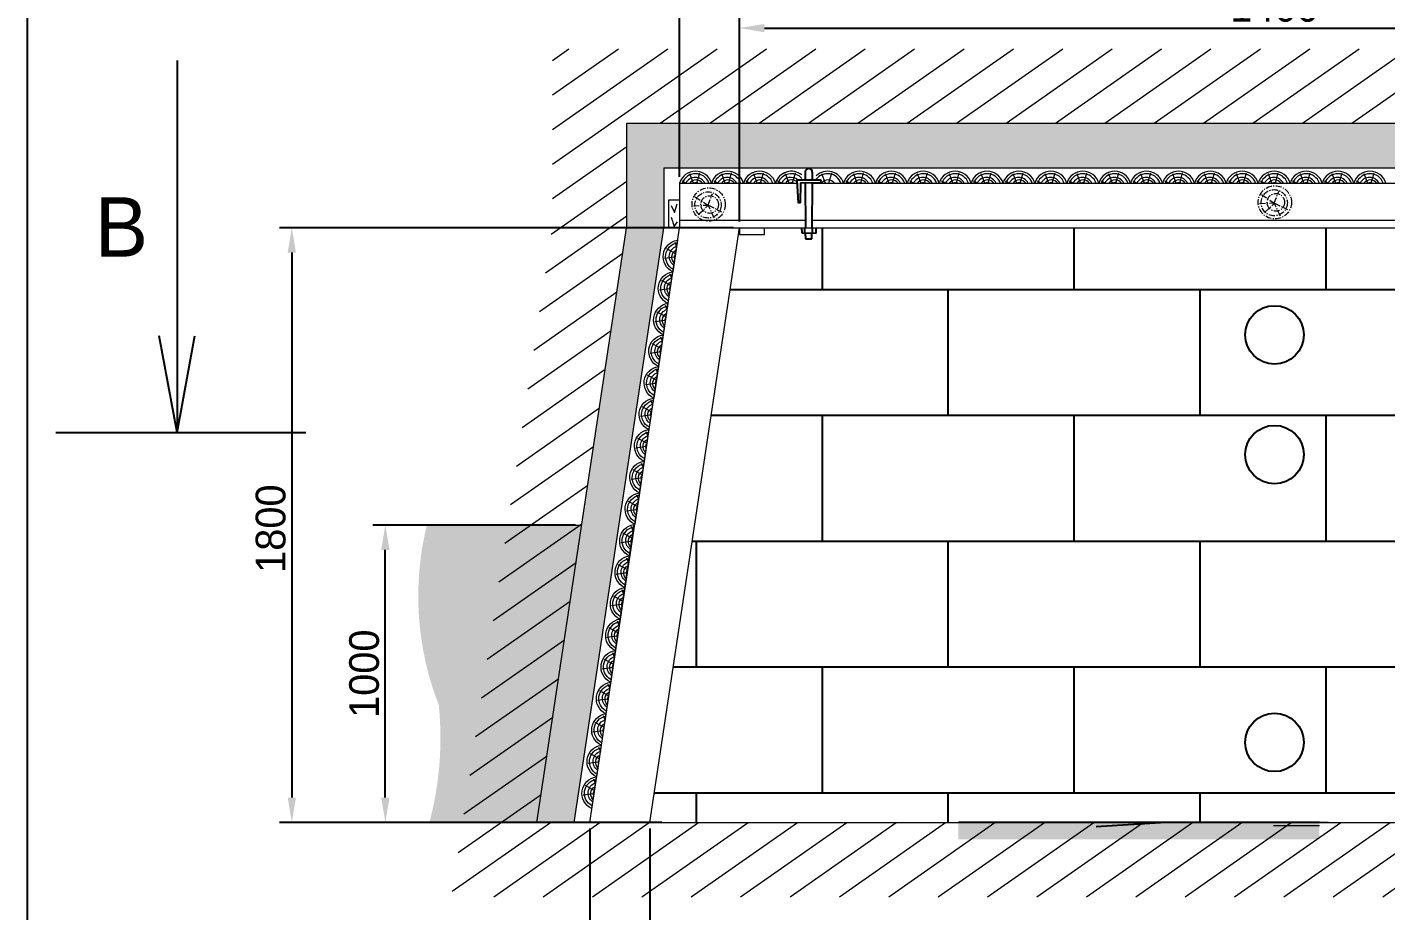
# Model space of a CAD drawing. Header units: millimetres. Extents: x 98 to 2594, y -386 to 324.
# Drawn here: x 97.6 to 234.6, y 64.3 to 153.5 of the extents above; entities that cross this region are included whole.
import ezdxf

# ---------------------------------------------------------------- set-up
doc = ezdxf.new("R2010")
doc.units = ezdxf.units.MM
doc.linetypes.add('ACAD_ISO10W100', pattern=[18, 12, -3, 0, -3])
doc.dimstyles.new('ISO-25', dxfattribs={"dimtxt": 2.5, "dimasz": 2.5, "dimexe": 1.25, "dimexo": 0.625, "dimtad": 1, "dimtxsty": 'Standard', "dimcen": 2.5, "dimadec": 0, "dimazin": 0, "dimtfac": 1, "dimtmove": 0, "dimatfit": 3, "dimfxl": 0, "dimarcsym": 0})

# ---------------------------------------------------------------- blocks, each defined once
blk = doc.blocks.new('*D17')
at = {"color": 0, "lineweight": -2}
for p, q in [((163.411494376769, 138.3606402010205), (163.411494376769, 164.3510195237659)), ((165.911494376769, 163.1010195237659), (280.911494376769, 163.1010195237659)), ((283.411494376769, 138.3606402010225), (283.411494376769, 164.3510195237659))]:
    blk.add_line(p, q, dxfattribs=at)
at = {"color": 0}
for points in [[(165.911494376769, 163.5176861904326), (165.911494376769, 162.6843528570992), (163.411494376769, 163.1010195237659)], [(280.911494376769, 163.5176861904326), (280.911494376769, 162.6843528570992), (283.411494376769, 163.1010195237659)]]:
    blk.add_solid(points, dxfattribs=at)
at = {"layer": 'Defpoints', "color": 0}
for p in [(283.411494376769, 163.1010195237659), (163.411494376769, 137.7356402010205), (283.411494376769, 137.7356402010225)]:
    blk.add_point(p, dxfattribs=at)
at = {"color": 0, "lineweight": 0, "insert": (223.411494376769, 165.2260195237659), "char_height": 3, "attachment_point": 5}
blk.add_mtext('1600', dxfattribs=at)
blk = doc.blocks.new('*D18')
at = {"color": 0, "lineweight": -2}
for p, q in [((168.8295399665358, 133.2356402010225), (123.0401963768072, 133.2356402010225)), ((124.2901963768072, 130.7356402010225), (124.2901963768072, 75.73564020102255)), ((161.6295399665369, 73.23564020102253), (123.0401963768072, 73.23564020102255))]:
    blk.add_line(p, q, dxfattribs=at)
at = {"color": 0}
for points in [[(123.8735297101406, 130.7356402010225), (124.7068630434739, 130.7356402010225), (124.2901963768072, 133.2356402010225)], [(123.8735297101406, 75.73564020102255), (124.7068630434739, 75.73564020102255), (124.2901963768072, 73.23564020102255)]]:
    blk.add_solid(points, dxfattribs=at)
at = {"layer": 'Defpoints', "color": 0}
for p in [(169.4545399665358, 133.2356402010225), (124.2901963768072, 73.23564020102255), (162.2545399665369, 73.23564020102253)]:
    blk.add_point(p, dxfattribs=at)
at = {"color": 0, "lineweight": 0, "insert": (122.1651963768072, 102.8728348870179), "char_height": 3, "attachment_point": 5, "rotation": 90}
blk.add_mtext('1800', dxfattribs=at)
blk = doc.blocks.new('*D19')
at = {"color": 0, "lineweight": -2}
for p, q in [((160.4095547575434, 72.61064020102253), (160.4095547575434, 51.24588396963941)), ((286.4134339959974, 72.61064020102253), (286.4134339959974, 51.24588396963941)), ((162.9095547575434, 52.49588396963941), (283.9134339959974, 52.49588396963941))]:
    blk.add_line(p, q, dxfattribs=at)
at = {"color": 0}
for points in [[(162.9095547575434, 52.91255063630607), (162.9095547575434, 52.07921730297274), (160.4095547575434, 52.49588396963941)], [(283.9134339959974, 52.91255063630607), (283.9134339959974, 52.07921730297274), (286.4134339959974, 52.49588396963941)]]:
    blk.add_solid(points, dxfattribs=at)
at = {"layer": 'Defpoints', "color": 0}
for p in [(160.4095547575434, 73.23564020102253), (286.4134339959974, 73.23564020102253), (286.4134339959974, 52.49588396963941)]:
    blk.add_point(p, dxfattribs=at)
at = {"color": 0, "lineweight": 0, "insert": (223.411494376769, 54.62088396963941), "char_height": 3, "attachment_point": 5}
blk.add_mtext('1500', dxfattribs=at)
blk = doc.blocks.new('*D20')
at = {"color": 0, "lineweight": -2}
for p, q in [((154.3417612892117, 72.61064020102253), (154.3417612892117, 41.15468262469267)), ((294.0481250062585, 72.61064020102253), (294.0481250062585, 41.15468262469267)), ((156.8417612892117, 42.40468262469267), (291.5481250062585, 42.40468262469267))]:
    blk.add_line(p, q, dxfattribs=at)
at = {"color": 0}
for points in [[(156.8417612892117, 42.82134929135933), (156.8417612892117, 41.988015958026), (154.3417612892117, 42.40468262469267)], [(291.5481250062585, 42.82134929135933), (291.5481250062585, 41.988015958026), (294.0481250062585, 42.40468262469267)]]:
    blk.add_solid(points, dxfattribs=at)
at = {"layer": 'Defpoints', "color": 0}
for p in [(154.3417612892117, 73.23564020102253), (294.0481250062585, 73.23564020102253), (294.0481250062585, 42.40468262469267)]:
    blk.add_point(p, dxfattribs=at)
at = {"color": 0, "lineweight": 0, "insert": (224.1949431477351, 44.52968262469267), "char_height": 3, "attachment_point": 5}
blk.add_mtext('1800', dxfattribs=at)
blk = doc.blocks.new('*D21')
at = {"color": 0, "lineweight": -2}
for p, q in [((169.4545399665358, 133.8606402010225), (169.4545399665358, 154.6315083166076)), ((277.368448787005, 133.8606402010225), (277.368448787005, 154.6315083166076)), ((171.9545399665358, 153.3815083166076), (274.868448787005, 153.3815083166076))]:
    blk.add_line(p, q, dxfattribs=at)
at = {"color": 0}
for points in [[(171.9545399665358, 153.7981749832742), (171.9545399665358, 152.9648416499409), (169.4545399665358, 153.3815083166076)], [(274.868448787005, 153.7981749832742), (274.868448787005, 152.9648416499409), (277.368448787005, 153.3815083166076)]]:
    blk.add_solid(points, dxfattribs=at)
at = {"layer": 'Defpoints', "color": 0}
for p in [(277.368448787005, 153.3815083166076), (169.4545399665358, 133.2356402010225), (277.368448787005, 133.2356402010225)]:
    blk.add_point(p, dxfattribs=at)
at = {"color": 0, "lineweight": 0, "insert": (223.411494376769, 155.5065083166076), "char_height": 3, "attachment_point": 5}
blk.add_mtext('1400', dxfattribs=at)
blk = doc.blocks.new('*D22')
at = {"color": 0, "lineweight": -2, "ltscale": 10}
for p, q in [((152.9141712950232, 103.2356402010219), (132.4711936922031, 103.2356402010219)), ((133.7211936922031, 75.73564020102185), (133.7211936922031, 100.7356402010219)), ((148.3916786905256, 73.23564020102185), (132.4711936922031, 73.23564020102185))]:
    blk.add_line(p, q, dxfattribs=at)
at = {"color": 0, "ltscale": 10}
for points in [[(133.3045270255364, 100.7356402010219), (134.1378603588697, 100.7356402010219), (133.7211936922031, 103.2356402010219)], [(133.3045270255364, 75.73564020102185), (134.1378603588697, 75.73564020102185), (133.7211936922031, 73.23564020102185)]]:
    blk.add_solid(points, dxfattribs=at)
at = {"layer": 'Defpoints', "color": 0, "ltscale": 10}
for p in [(133.7211936922031, 103.2356402010219), (153.5391712950232, 103.2356402010219), (149.0166786905256, 73.23564020102185)]:
    blk.add_point(p, dxfattribs=at)
at = {"color": 0, "lineweight": 15, "ltscale": 10, "insert": (131.5961936922031, 88.23564020102187), "char_height": 3, "attachment_point": 5, "rotation": 90}
blk.add_mtext('1000', dxfattribs=at)

msp = doc.modelspace()

# ---------------------------------------------------------------- hatches: boundary and pattern name
at = {"lineweight": 0}
h = msp.add_hatch(dxfattribs=at)
h.set_pattern_fill('LINE', scale=0.9000000000000001, angle=35, style=0)
h.set_pattern_definition([(35, (-4879.087583888451, 2282.942371861825), (-1.638994666873114, 2.340726966555794), [])])
h.paths.add_polyline_path([(149.0166786905256, 73.23564020102253), (297.7981250062585, 73.23564020102253), (288.7256374374465, 133.418077380398), (288.006829475602, 143.7827678226272), (158.0891662593376, 143.7827678226279), (158.0891662593376, 133.418077380398)], flags=16)
h.paths.add_polyline_path([(140.386055539404, 65.73564020102185), (306.4287481573829, 65.73564020102253), (296.2256374374465, 133.418077380398), (294.9866924060098, 151.2827678226272), (150.5891662593376, 151.2827678226272), (150.5891662593376, 133.418077380398)])
at = {"lineweight": 15}
h = msp.add_hatch(dxfattribs=at)
h.set_pattern_fill('GRAVEL', scale=0.3, style=0)
h.set_pattern_definition([(228.0128, (-4873.601183888451, 2290.562371861825), (-60.96005179768804, -68.58008426853773), [1.025163, -101.4915]), (184.9697, (-4874.286983888453, 2289.800371861825), (91.44014791853738, 7.619946226162375), [1.759215, -174.162]), (132.5104, (-4876.039583888452, 2289.647971861825), (76.19994455499508, -83.82008187738124), [1.240446, -122.8041]), (267.2737, (-4879.011383888452, 2287.742971861825), (7.61996691248452, 152.3999509600993), [1.602015, -158.5992]), (292.8337, (-4879.087583888451, 2286.142771861825), (-38.10010816650572, 91.44005199015336), [1.570902, -155.5194]), (357.2737, (-4878.477983888451, 2284.694971861825), (-152.3999509600993, 7.619966912484526), [1.602015, -158.5992]), (37.6942, (-4876.877783888453, 2284.618771861825), (-99.0600625837198, -76.19993207095467), [2.118582, -209.7393000000001]), (72.2553, (-4875.201383888452, 2285.914171861825), (53.34010669640159, 167.6400486181092), [2.000160000000001, -198.0159]), (121.4296, (-4874.591783888452, 2287.819171861825), (-60.96001570579345, 99.05988347991808), [1.607439000000001, -159.1365000000001]), (175.2364, (-4875.429983888453, 2289.190771861825), (83.81993415916337, -7.619928488163469), [1.835138999999997, -89.92169999999986]), (222.3974, (-4877.258783888452, 2289.343171861825), (-91.44000275171913, -83.8198909519109), [2.373234, -234.9504000000001]), (138.8141, (-4871.467583888452, 2287.666771861825), (-53.33996602267422, 45.71992967137202), [0.8100150000000002, -80.1918]), (171.4692, (-4872.077183888452, 2288.200171861825), (99.05984878677421, -15.2400384001371), [1.541045999999998, -152.5637999999997]), (225, (-4873.601183888451, 2288.428771861826), (-1.598721155460226e-15, -7.619994806100593), [1.077627, -9.69867]), (203.1986, (-4874.134583888452, 2289.343171861825), (38.1001284767725, 15.24006682291879), [0.5803230000000001, -57.45179999999999]), (291.8014, (-4874.667983888452, 2289.114571861825), (-7.620005345683528, 22.86001472619559), [0.820698, -40.21440000000001]), (30.9638, (-4874.363183888452, 2288.352571861825), (22.85997586442468, 15.24001187598166), [1.332959999999998, -43.09889999999994]), (161.5651, (-4873.220183888452, 2289.038371861825), (15.24000695454295, -7.619988667395231), [0.9638610000000003, -23.1327]), (16.38950000000001, (-4879.087583888451, 2289.114571861825), (76.20004204190806, 22.85995244990341), [1.350264000000001, -133.6764]), (70.3462, (-4877.792183888452, 2289.495571861825), (-30.47991506602953, -83.81988146563502), [1.132797, -112.1466]), (293.1986, (-4873.220183888452, 2290.562371861825), (-15.24006682291879, 38.1001284767725), [1.16064, -56.87160000000001]), (343.6105, (-4872.762983888451, 2289.495571861825), (-76.20004204190805, 22.85995244990344), [1.350263999999998, -133.6763999999998]), (339.444, (-4879.087583888451, 2284.390171861825), (-38.10004729276774, 15.23998150815042), [1.302105, -63.80310000000001]), (294.7751, (-4877.868383888452, 2283.932971861825), (-38.09991121088052, 83.81996107847002), [1.091015999999998, -108.0107999999998]), (66.80140000000002, (-4873.143983888453, 2282.942371861825), (15.2400668229188, 38.1001284767725), [1.16064, -56.8716]), (17.35400000000001, (-4872.686783888454, 2284.009171861825), (-99.06000534557988, -30.4799540268169), [1.277349, -126.4572]), (69.444, (-4876.877783888453, 2282.942371861825), (-15.23998150815043, -38.10004729276773), [0.651054, -64.45440000000002]), (101.3098999999999, (-4873.601183888451, 2282.942371861825), (-7.619962388662046, 30.47990238270787), [0.3885449999999996, -38.46599999999997]), (165.9638, (-4873.677383888451, 2283.323371861824), (22.86001606409152, -7.619986812370925), [1.570902, -29.84715]), (186.0090000000001, (-4875.201383888452, 2283.704371861825), (76.19988763328385, 7.619982205643575), [1.455801, -144.1242]), (303.6901, (-4874.363183888452, 2287.666771861825), (-7.620002613921699, 15.23998529769552), [1.098972, -26.37534]), (353.1572, (-4873.753583888452, 2286.752371861824), (129.5400535699303, -15.24006825496452), [1.918671, -189.948]), (60.94540000000001, (-4871.848583888452, 2286.523771861825), (-30.47992909748727, -53.33987283250238), [0.7845240000000002, -77.66820000000001]), (90, (-4871.467583888452, 2287.209571861825), (-7.620000000000001, 7.620000000000001), [0.4572000000000001, -7.162800000000001]), (120.2564, (-4875.353783888453, 2283.932971861825), (30.47993540050834, -53.33997309743269), [1.058601, -104.8017]), (48.01279999999999, (-4875.887183888452, 2284.847371861825), (60.96005179768804, 68.58008426853775), [2.050329000000001, -100.4664]), (0, (-4874.515583888453, 2286.371371861825), (7.620000000000001, 7.620000000000001), [1.9812, -5.6388]), (325.3048, (-4872.534383888453, 2286.371371861825), (-76.19986797286109, 53.3400050714543), [1.20483, -119.2779]), (254.0546, (-4871.543783888452, 2285.685571861825), (-7.620019439104425, -30.48007260961089), [1.109487, -54.3651]), (207.646, (-4871.848583888452, 2284.618771861825), (-144.7799491470682, -76.20004792417018), [1.806435, -178.8375]), (175.4261, (-4873.448783888452, 2283.780571861825), (-99.06002281424253, 7.619963133658386), [1.911086999999997, -189.1973999999997]), (175.4261, (-4873.448783888452, 2283.780571861825), (-99.06002281424253, 7.619963133658386), [1.911086999999997, -189.1973999999997])])
h.paths.add_polyline_path([(161.8391662593376, 139.2827678226272), (284.5689117173551, 139.2827678226272), (284.9756374374465, 133.418077380398), (294.0481250062585, 73.23564020102253), (297.7981250062585, 73.23564020102253), (288.7256374374465, 133.418077380398), (288.006829475602, 143.7827678226272), (158.0891662593376, 143.7827678226279), (158.0891662593376, 133.418077380398), (149.0166786905256, 73.23564020102253), (152.7666786905256, 73.23564020102253), (161.8391662593376, 133.418077380398)])
h = msp.add_hatch()
h.set_pattern_fill('BRICK', color=256, scale=2, style=0)
h.set_pattern_definition([(0, (0, 0), (0, 12.7), []), (90, (0, 0), (-25.4, 1.555250069354419e-15), [12.7, -12.7]), (90, (12.7, 0), (-25.4, 1.555250069354419e-15), [-12.7, 12.7])])
h.paths.add_polyline_path([(277.4697526213428, 132.5636402010418), (274.8484487870046, 132.5636402010419), (274.8484487870046, 133.2356402010225), (270.970743614469, 133.2356402010225), (270.9796699860817, 132.6887186055246), (270.5424059608642, 132.6939346134354), (270.5354773795807, 132.1131035675912), (269.8970861662892, 132.1004771953726), (269.8851934564917, 132.7017743290858), (269.5259318196849, 132.7060598669566), (269.5135909782315, 133.2356402010225), (177.1741382188363, 133.2356402010218), (177.1830645904474, 132.6887186055246), (176.74580056523, 132.6939346134354), (176.7388719839464, 132.1131035675912), (176.100480770655, 132.1004771953726), (176.0885880608574, 132.7017743290858), (175.7293264240506, 132.7060598669566), (175.7169855825972, 133.2356402010225), (171.9745399665362, 133.2356402010225), (171.9745399665362, 132.5636402010418), (169.353236132198, 132.5636402010418), (160.4095547575434, 73.23564020102255), (286.4134339959974, 73.23564020102253)])
at = {"lineweight": 0}
h = msp.add_hatch(color=9, dxfattribs=at)
edge = h.paths.add_edge_path()
edge.add_line((149.0166786905284, 73.23564020102253), (153.5391712950259, 103.2356402010219))
edge.add_line((153.5391712950232, 103.2356402010212), (137.9123913001622, 103.2356402010219))
edge.add_arc((167.1639660568371, 96.0493765230899), 30.12137133986339, 166.1974363859016, 201.384241872578)
edge.add_arc((106.1064448921197, 81.751171712212), 33.17589070144172, -14.873055604448211, 5.735248091928327, ccw=False)
edge.add_line((138.1708402071099, 73.23564020102253), (149.0166786905284, 73.23564020102253))
edge = h.paths.add_edge_path()
edge.add_line((293.275632401761, 103.2356402010219), (297.7981250062585, 73.23564020102253))
edge.add_line((297.7981250062585, 73.23564020102253), (307.4960242028583, 73.23564020102253))
edge.add_arc((327.8009028939887, 80.79413411652581), 21.66607783915297, 154.1696667783989, 200.4177897091878, ccw=False)
edge.add_arc((287.6277284893977, 95.0279319282447), 21.22033886665445, 346.9440633995552, 382.7545985838807)
edge.add_line((307.1964869202393, 103.2356402010219), (293.275632401761, 103.2356402010219))
at = {"lineweight": 0, "true_color": 0xffffff}
msp.add_hatch(color=7, dxfattribs=at).paths.add_polyline_path([(191.5329051496055, 73.23564020102253), (191.5329051496001, 71.53829149713056), (227.9487980637123, 71.53829149713056), (227.9487980637095, 73.20512440681023)])

# ---------------------------------------------------------------- linework, layer by layer
for p, q in [((97.59226898397583, 230.0115401982165), (97.59226898397583, -385.7867923253435)), ((112.7101529987544, 150.092982385368), (112.7101529987544, 112.562991145918)), ((112.7101529987544, 112.562991145918), (110.9225062178571, 122.3146677741902)), ((112.7101529987544, 112.562991145918), (114.4977997796518, 122.3146677741902)), ((100.4838599214459, 112.562991145918), (125.7143329999103, 112.562991145918)), ((191.5329051496001, 73.26615599523416), (227.9487980637068, 73.26615599523416)), ((191.5329051496055, 73.26615599523416), (212.3752496306779, 73.26615599523416)), ((212.461120983854, 73.22407046795274), (205.4194071918237, 72.7836461124873))]:
    msp.add_line(p, q)
at = {"color": 7, "lineweight": 0}
for p, q in [((158.0891662593376, 133.418077380398), (158.0891662593376, 143.7827678226279)), ((158.0891662593376, 143.7827678226272), (288.006829475602, 143.7827678226272)), ((149.0166786905256, 73.23564020102185), (158.0891662593376, 133.418077380398)), ((228.8707943476284, 73.23564020102253), (197.5680135226057, 73.23564020102253)), ((224.2814943767689, 73.23564020102253), (229.6814943767695, 73.23564020102253)), ((224.2814943767689, 73.23564020102253), (229.6814943767695, 73.23564020102253))]:
    msp.add_line(p, q, dxfattribs=at)
at = {"color": 7, "lineweight": 15}
for p, q in [((161.8391662593376, 133.418077380398), (161.8391662593376, 139.2827678226272)), ((161.8391662593376, 139.2827678226272), (284.5689117173551, 139.2827678226272)), ((163.411494376769, 137.7356402010225), (170.1032069921348, 137.7356402010225)), ((163.411494376769, 137.7356402010225), (163.411494376769, 133.2356402010225)), ((163.411494376769, 137.7356402010225), (166.6296448656612, 137.7356402010225)), ((166.6296448656749, 137.7356402010266), (169.8477953545671, 137.7356402010266)), ((169.8477953545698, 137.7356402010246), (173.0659458434593, 137.7356402010246)), ((170.1032069921348, 137.7356402010225), (175.2965505909233, 137.7356402010225)), ((173.065945843462, 137.7356402010225), (175.2965505909233, 137.7356402010219)), ((175.6002388823717, 137.7356402010219), (175.606274118325, 137.7356402010219)), ((176.8165322422756, 137.7356402010225), (269.9659249348433, 137.7356402010225)), ((176.8165322422756, 137.7356402010205), (179.9385477990118, 137.7356402010205)), ((179.9385477989954, 137.7356402010205), (183.1566982878849, 137.7356402010205)), ((183.1566982879067, 137.7356402010205), (186.3748487767962, 137.7356402010205)), ((186.3748487767962, 137.7356402010205), (189.5929992656856, 137.7356402010205)), ((189.5929992656856, 137.7356402010205), (192.8111497545779, 137.7356402010205)), ((192.8111497545588, 137.7356402010205), (196.0293002434482, 137.7356402010205)), ((196.0293002434701, 137.7356402010205), (199.2474507323595, 137.7356402010205)), ((199.247450732365, 137.7356402010205), (202.4656012212545, 137.7356402010205)), ((202.4656012212545, 137.7356402010205), (205.683751710144, 137.7356402010205)), ((205.683751710144, 137.7356402010205), (208.9019021990362, 137.7356402010205)), ((208.9019021990553, 137.7356402010205), (212.1200526879475, 137.7356402010205)), ((212.1200526879502, 137.7356402010205), (215.3382031768397, 137.7356402010205)), ((215.3382031768233, 137.7356402010205), (218.5563536657128, 137.7356402010205)), ((218.5563536657128, 137.7356402010205), (221.7745041546023, 137.7356402010205)), ((221.7745041546241, 137.7356402010205), (224.9926546435136, 137.7356402010205)), ((224.9926546435136, 137.7356402010205), (228.210805132403, 137.7356402010205)), ((228.2108051323867, 137.7356402010205), (231.4289556212761, 137.7356402010205)), ((231.4289556212816, 137.7356402010205), (234.6471061101711, 137.7356402010205)), ((152.7666786905256, 73.23564020102253), (161.8391662593376, 133.418077380398)), ((154.3417612892117, 73.23564020102253), (163.4142488580237, 133.418077380398)), ((160.4095547575434, 73.23564020102253), (169.4545399665358, 133.2356402010225)), ((163.411494376769, 133.9856402010219), (171.6886873531539, 133.9856402010225)), ((163.411494376769, 133.2356402010225), (171.7250553284211, 133.2356402010225)), ((169.4545399665358, 133.2356402010225), (169.4545399665358, 132.5636402010418)), ((171.6886873531539, 133.9856402010225), (176.0917405446644, 133.9856402010225)), ((171.7250553284211, 133.2356402010225), (176.9189835950483, 133.2356402010225)), ((171.9745399665362, 132.5636402010418), (171.9745399665362, 133.2356402010225)), ((176.7637686097078, 133.9856402010225), (269.8550432059219, 133.9856402010225)), ((176.9189835950483, 133.2356402010225), (177.4173952081064, 133.2356402010225)), ((176.9189835950483, 133.2356402010219), (269.8328668601371, 133.2356402010225)), ((163.1871137738945, 131.9741516415068), (162.7166540161124, 128.790575007363)), ((162.9160720861819, 131.7796661826708), (163.092583082841, 131.3344673873905)), ((169.4545399665358, 132.5636402010418), (171.9745399665362, 132.5636402010418)), ((162.9337692975896, 130.2597827888912), (161.8772885107946, 130.1174019510127)), ((162.9840393808445, 130.5999578193844), (162.1021152229487, 131.0929459746435)), ((162.4942443241598, 127.413674521483), (161.612320166264, 127.9066626767415)), ((162.6973187172098, 128.7878683436054), (162.2268589594278, 125.6042917094617)), ((162.4262770294999, 128.5933828847694), (162.6027880261563, 128.1481840894892)), ((162.4439742409077, 127.0734994909906), (161.38749345411, 126.9311186531106)), ((162.0237845665824, 124.2300978887874), (161.1418604086866, 124.7230860440452)), ((162.2268589596324, 125.6042917109085), (161.7563992018504, 122.4207150767654)), ((161.9558172719226, 125.4098062520732), (162.1323282685789, 124.9646074567929)), ((161.9735144833276, 123.8899228582943), (160.9170336965326, 123.7475420204144)), ((161.7370639029505, 122.4180084130078), (161.2666041451685, 119.2344317788641)), ((161.4660222152379, 122.2235229541718), (161.642533211897, 121.7783241588916)), ((161.4837194266456, 120.7036395603923), (160.4272386398507, 120.561258722513)), ((161.5339895099005, 121.0438145908854), (160.6520653520047, 121.5368027461438)), ((161.0635297523231, 117.8602379581891), (160.1816055944273, 118.3532261134476)), ((161.2666041453731, 119.2344317803115), (160.7961443875911, 116.0508551461678)), ((160.9955624576605, 119.0399463214762), (161.1720734543196, 118.5947475261953)), ((161.0132596690682, 117.520062927696), (159.9567788822733, 117.3776820898174)), ((160.5544345002963, 114.6714808559284), (159.6725103424005, 115.1644690111868)), ((160.7575088933463, 116.0456746780508), (160.2870491355643, 112.8620980439071)), ((160.4864672056365, 115.8511892192155), (160.6629782022928, 115.4059904239346)), ((160.5041644170415, 114.3313058254359), (159.4476836302465, 114.188924987556)), ((160.2870491357689, 112.8620980453579), (159.8165893779897, 109.6785214112142)), ((160.0160074480591, 112.667612586522), (160.1925184447155, 112.222413791241)), ((160.0337046594668, 111.1477291927424), (158.9772238726691, 111.0053483548638)), ((160.083974742719, 111.4879042232355), (159.2020505848232, 111.980892378494)), ((159.8165893779242, 109.6785214112094), (159.3461296201422, 106.4949447770657)), ((159.6135149848742, 108.3043275890871), (158.7315908269784, 108.7973157443455)), ((159.5455476902116, 109.4840359523735), (159.7220586868707, 109.0388371570925)), ((159.5632449016193, 107.9641525585939), (158.5067641148244, 107.8217717207147)), ((159.1430552272968, 105.1207509563908), (158.261131069401, 105.6137391116492)), ((159.3461296203468, 106.4949447785132), (158.8756698625648, 103.3113681443688)), ((159.075087932637, 106.3004593196772), (159.2515989292933, 105.8552605243963)), ((159.092785144042, 104.7805759258977), (158.036304357247, 104.6381950880184)), ((137.9123913001649, 103.2356402010219), (153.5391712950232, 103.2356402010219)), ((158.7985379264192, 103.3019296127768), (158.3280781686371, 100.1183529786331)), ((158.5274962387066, 103.1074441539408), (158.7040072353657, 102.6622453586599)), ((158.5451934501143, 101.5875607601613), (157.4887126633193, 101.4451799222827)), ((158.5954635333692, 101.9277357906544), (157.7135393754706, 102.4207239459129)), ((158.3280781688418, 100.1183529800771), (157.857618411057, 96.93477634593341)), ((158.1250037757918, 98.74415915795475), (157.243079617896, 99.2371473132132)), ((158.0570364811292, 99.92386752124116), (158.2335474777856, 99.47866872596023)), ((158.0747336925369, 98.40398412746163), (157.018252905742, 98.26160328958304)), ((157.654544017947, 95.56058252380967), (156.7726198600458, 96.05357067906812)), ((157.857618410997, 96.93477634593205), (157.387158653215, 93.75119971178833)), ((157.5865767232845, 96.74029088709608), (157.7630877199408, 96.29509209181856)), ((157.6042739346922, 95.22040749331654), (156.5477931478945, 95.07802665543727)), ((157.3871586534169, 93.75119971323238), (156.9166988956349, 90.56762307908798)), ((157.1161169657071, 93.55671425439641), (157.2926279623634, 93.11151545911957)), ((157.1338141771121, 92.03683086061687), (156.0773333903198, 91.8944500227376)), ((157.1840842603697, 92.37700589111), (156.3021601024684, 92.86999404636845)), ((156.9166988955776, 90.5676230791214), (156.4462391377956, 87.38404644497837)), ((156.7136245025276, 89.1934292569997), (155.8317003446291, 89.68641741225815)), ((156.6456572078678, 90.37313762028612), (156.8221682045241, 89.9279388250086)), ((156.6633544192728, 88.85325422650658), (155.6068736324778, 88.7108733886273)), ((156.2431647449503, 86.00985262430345), (155.361240587049, 86.50284077956121)), ((156.4462391380002, 87.38404644642583), (155.9757793802182, 84.20046981228211)), ((156.1751974502877, 87.18956098758986), (156.3517084469468, 86.74436219231302)), ((156.1928946616954, 85.66967759381032), (155.1364138749004, 85.52729675593105)), ((155.9757793801609, 84.20046981231144), (155.5053196223762, 81.0168931781684)), ((155.7047376924484, 84.00598435347615), (155.8812486891047, 83.56078555819863)), ((155.7224349038561, 82.48610095969661), (154.6659541170611, 82.34372012181734)), ((155.772704987111, 82.82627599018974), (154.8907808292097, 83.3192641454475)), ((155.5053196225836, 81.01689317961518), (155.0348598647988, 77.83331654547146)), ((155.3022452295336, 79.64269935749348), (154.4203210716323, 80.13568751275125)), ((155.234277934871, 80.82240772077989), (155.4107889315273, 80.37720892550306)), ((155.2519751462787, 79.30252432700036), (154.195494359481, 79.16014348912108)), ((154.7931499775423, 76.45394225527161), (153.9112258196437, 76.94693041052938)), ((154.9962243705922, 77.82813607739399), (154.5257646128102, 74.64455944325027)), ((154.7251826828797, 77.63365061855802), (154.9016936795388, 77.1884518232805)), ((154.7428798942901, 76.11376722477848), (153.6863991074924, 75.9713863868999)), ((138.1708402071099, 73.23564020102253), (307.4960242028583, 73.23564020102253))]:
    msp.add_line(p, q, dxfattribs=at)
at = {"color": 7}
for p, q in [((176.0707370778618, 138.8879609362125), (176.074231416037, 138.0723638421973)), ((176.7947583065898, 138.8434708839386), (176.7898704843028, 138.0772738745986)), ((175.2804867242312, 138.0669179235369), (177.6536340938765, 138.0832001962597)), ((175.3948423573693, 135.7086143824495), (175.2804867242312, 138.0669179235369)), ((175.6065406072967, 137.7502108701076), (175.5697212791329, 135.7370609652426)), ((177.6162404088482, 137.7310138612834), (175.6065406072967, 137.7502108701076)), ((176.075630843502, 137.7457300370015), (176.0949404933717, 133.2387551725569)), ((176.7877120655903, 137.7389281109163), (176.7589841134659, 133.2356402010225)), ((177.6536340938765, 138.0832001962597), (177.6162404088482, 137.7310138612834)), ((175.5697212791329, 135.7370609652426), (175.3948423573693, 135.7086143824495)), ((175.717056715509, 133.2325876870316), (175.7293264240507, 132.7060598669566)), ((176.0290430497334, 132.7017743290785), (176.0353954822476, 133.2387551725569)), ((176.8122542389174, 132.6931419049758), (176.8031605658516, 133.2503141155464)), ((177.1830645904474, 132.6887186055246), (177.1737999936395, 133.2563633651871)), ((175.7293264240507, 132.7060598669566), (177.1830645904474, 132.6887186055246)), ((176.0885880608575, 132.7017743290785), (176.1004807706549, 132.1004771953726)), ((176.1004807706549, 132.1004771953726), (176.7388719839464, 132.1131035675912)), ((176.7388719839464, 132.1131035675912), (176.7458005652297, 132.6939346134159))]:
    msp.add_line(p, q, dxfattribs=at)
at = {"color": 7, "linetype": 'ACAD_ISO10W100', "lineweight": 0, "ltscale": 0.05}
for p, q in [((166.3151730116515, 135.4386807767025), (164.9718262792658, 136.3469377901013)), ((166.2756598776732, 135.5176609663251), (166.7300359626861, 136.702343587629)), ((221.9073144115637, 135.6774159567251), (223.3889487942997, 135.7366485710656)), ((223.4284619282562, 135.657668381443), (222.0851151958705, 136.5659253948418)), ((222.4012036305521, 134.7889065185893), (223.4284619282562, 135.7169009958218)), ((223.3889487942997, 135.7366485710656), (223.8433248792908, 136.9213311923695)), ((223.4284619282562, 135.7169009958218), (224.7322955266636, 135.0653321264952)), ((164.7940254949372, 135.4584283519846), (166.2756598776732, 135.5176609663251)), ((165.2879147139256, 134.5699189138488), (166.3151730116515, 135.4979133910813)), ((166.3151730116515, 135.4979133910813), (167.6190066100398, 134.8463445217546)), ((166.9078367469929, 134.1947756524464), (166.3151730116515, 135.4386807767025)), ((224.0211256636194, 134.4137632571869), (223.4284619282562, 135.657668381443))]:
    msp.add_line(p, q, dxfattribs=at)
at = {"lineweight": 9}
msp.add_line((223.3049162314483, 72.90688763712319), (227.9487980637014, 72.90688763712319), dxfattribs=at)
at = {"color": 7, "lineweight": 15}
for points in [[(164.8006120355267, 137.7356402010225), (164.4418482827859, 138.6801591850729)], [(165.1444813895569, 137.7356402010225), (165.4397789547129, 138.7599562186047)], [(168.0187625244325, 137.7356402010266), (167.6599987716918, 138.6801591850769)], [(168.3626318784627, 137.7356402010266), (168.6579294436187, 138.7599562186087)], [(171.2369130133247, 137.7356402010246), (170.878149260584, 138.6801591850749)], [(171.5807823673576, 137.7356402010246), (171.8760799325137, 138.7599562186067)], [(174.4550635022169, 137.7356402010225), (174.0962997494762, 138.6801591850729)], [(174.7989328562498, 137.7356402010225), (175.0942304214059, 138.7599562186047)], [(178.1095149688772, 137.7356402010205), (177.7507512161365, 138.6801591850708)], [(178.4533843229101, 137.7356402010205), (178.7486818880661, 138.7599562186026)], [(181.3276654577503, 137.7356402010205), (180.9689017050096, 138.6801591850708)], [(181.6715348117832, 137.7356402010205), (181.9668323769392, 138.7599562186026)], [(184.5458159466616, 137.7356402010205), (184.1870521939209, 138.6801591850708)], [(184.8896853006945, 137.7356402010205), (185.1849828658505, 138.7599562186026)], [(187.7639664355538, 137.7356402010205), (187.4052026828103, 138.6801591850708)], [(188.107835789584, 137.7356402010205), (188.40313335474, 138.7599562186026)], [(190.9821169244433, 137.7356402010205), (190.6233531717025, 138.6801591850708)], [(191.3259862784735, 137.7356402010205), (191.6212838436295, 138.7599562186026)], [(194.2002674133164, 137.7356402010205), (193.8415036605729, 138.6801591850708)], [(194.5441367673466, 137.7356402010205), (194.8394343325026, 138.7599562186026)], [(197.4184179022277, 137.7356402010205), (197.0596541494842, 138.6801591850708)], [(197.7622872562579, 137.7356402010205), (198.0575848214139, 138.7599562186026)], [(200.6365683911199, 137.7356402010205), (200.2778046383792, 138.6801591850708)], [(200.9804377451528, 137.7356402010205), (201.2757353103088, 138.7599562186026)], [(203.8547188800121, 137.7356402010205), (203.4959551272686, 138.6801591850708)], [(204.1985882340423, 137.7356402010205), (204.4938857991983, 138.7599562186026)], [(207.0728693689016, 137.7356402010205), (206.7141056161609, 138.6801591850708)], [(207.4167387229318, 137.7356402010205), (207.7120362880878, 138.7599562186026)], [(210.2910198578129, 137.7356402010205), (209.9322561050722, 138.6801591850708)], [(210.6348892118431, 137.7356402010205), (210.9301867769991, 138.7599562186026)], [(213.5091703467051, 137.7356402010205), (213.1504065939644, 138.6801591850708)], [(213.853039700738, 137.7356402010205), (214.148337265894, 138.7599562186026)], [(216.7273208355782, 137.7356402010205), (216.3685570828375, 138.6801591850708)], [(217.0711901896111, 137.7356402010205), (217.3664877547671, 138.7599562186026)], [(219.9454713244704, 137.7356402010205), (219.5867075717269, 138.6801591850708)], [(220.2893406785006, 137.7356402010205), (220.5846382436566, 138.7599562186026)], [(223.163621813379, 137.7356402010205), (222.8048580606383, 138.6801591850708)], [(223.5074911674119, 137.7356402010205), (223.8027887325679, 138.7599562186026)], [(226.3817723022712, 137.7356402010205), (226.0230085495277, 138.6801591850708)], [(226.7256416563014, 137.7356402010205), (227.0209392214574, 138.7599562186026)], [(229.5999227911443, 137.7356402010205), (229.2411590384008, 138.6801591850708)], [(229.9437921451745, 137.7356402010205), (230.2390897103305, 138.7599562186026)], [(232.8180732800365, 137.7356402010205), (232.4593095272958, 138.6801591850708)], [(233.1619426340694, 137.7356402010205), (233.4572401992255, 138.7599562186026)], [(163.6435138462612, 137.9753382526467), (164.0581256445848, 137.7356402010225)], [(166.861664335167, 137.9753382526515), (167.2762761334907, 137.7356402010266)], [(170.0798148240592, 137.9753382526487), (170.4944266223829, 137.7356402010246)], [(173.2979653129514, 137.9753382526467), (173.7125771112751, 137.7356402010225)], [(180.1705672684848, 137.9753382526453), (180.5851790668085, 137.7356402010205)], [(183.3887177573961, 137.9753382526453), (183.8033295557198, 137.7356402010205)], [(186.6068682462856, 137.9753382526453), (187.0214800446092, 137.7356402010205)], [(189.8250187351778, 137.9753382526453), (190.2396305334987, 137.7356402010205)], [(193.0431692240481, 137.9753382526453), (193.4577810223718, 137.7356402010205)], [(196.2613197129594, 137.9753382526453), (196.6759315112831, 137.7356402010205)], [(199.4794702018544, 137.9753382526453), (199.8940820001781, 137.7356402010205)], [(202.6976206907439, 137.9753382526453), (203.1122324890675, 137.7356402010205)], [(205.9157711796361, 137.9753382526453), (206.330382977957, 137.7356402010205)], [(209.1339216685446, 137.9753382526453), (209.5485334668683, 137.7356402010205)], [(212.3520721574396, 137.9753382526453), (212.7666839557633, 137.7356402010205)], [(215.5702226463127, 137.9753382526453), (215.9848344446364, 137.7356402010205)], [(218.7883731352022, 137.9753382526453), (219.2029849335258, 137.7356402010205)], [(222.0065236241135, 137.9753382526453), (222.4211354224371, 137.7356402010205)], [(225.2246741130029, 137.9753382526453), (225.6392859113266, 137.7356402010205)], [(228.4428246018761, 137.9753382526453), (228.8574364001997, 137.7356402010205)], [(231.660975090771, 137.9753382526453), (232.0755868890947, 137.7356402010205)], [(162.5486686247832, 135.49484882037), (162.8838846376475, 134.7577423200098), (163.1744137923151, 135.6512096125002)], [(162.5710120538815, 134.2886699834794), (162.8615412085464, 133.3728640007055), (163.1967572214107, 133.8195976469503)]]:
    msp.add_lwpolyline(points, dxfattribs=at)
msp.add_lwpolyline([(163.4202399446867, 136.0309372277522), (162.2804828992112, 136.0309372277522), (162.2804828992112, 133.2388418988594), (163.4202399446867, 133.2388418988594)], close=True, dxfattribs=at)
at = {"color": 7, "lineweight": 0}
msp.add_lwpolyline([(191.5329051496055, 73.26615599523416), (191.5329051496001, 73.23564020102253)], dxfattribs=at)
at = {"color": 7, "linetype": 'ACAD_ISO10W100', "lineweight": 0, "ltscale": 0.05}
for centre, radius in [((166.3373336408795, 135.5797551084731), 1.68), ((223.4506225574869, 135.7987427132136), 1.68), ((223.3889487942997, 135.7563961463279), 1.322895425270254), ((166.2756598776732, 135.5374085415881), 1.322895425270254), ((166.43371241354, 135.5768935806848), 0.8885094381295493), ((223.5470013301665, 135.7958811854253), 0.8885094381295493)]:
    msp.add_circle(centre, radius, dxfattribs=at)
for centre in [(223.422249593903, 122.4231974226932), (223.422249593903, 110.3431543173283), (223.422249593903, 81.30871387517982)]:
    msp.add_circle(centre, 2.948779289014055)
at = {"color": 7, "lineweight": 15}
for centre, radius, start, end in [((165.0205696212151, 137.2526527708465), 1.68, 16.70789613032382, 163.2921038696762), ((165.0205696212151, 137.2526527708465), 1.431680948094581, 19.71592301915902, 160.284076980841), ((168.238720110121, 137.2526527708505), 1.68, 16.70789613032382, 163.2921038696762), ((168.238720110121, 137.2526527708505), 1.431680948094581, 19.71592301915902, 160.284076980841), ((171.4568705990132, 137.2526527708485), 1.68, 16.70789613032382, 163.2921038696762), ((171.4568705990132, 137.2526527708485), 1.431680948094581, 19.71592301915902, 160.284076980841), ((174.6750210879081, 137.2526527708465), 1.68, 50.93526880483859, 163.2921038696762), ((174.6750210879081, 137.2526527708465), 1.431680948094581, 42.31328268119688, 160.284076980841), ((178.3294725545684, 137.2526527708444), 1.68, 16.70789613032382, 132.8089054441751), ((178.3294725545684, 137.2526527708444), 1.431680948094581, 19.71592301915902, 142.7186641651196), ((181.5476230434388, 137.2526527708444), 1.68, 16.70789613032382, 163.2921038696762), ((181.5476230434388, 137.2526527708444), 1.431680948094581, 19.71592301915902, 160.284076980841), ((184.7657735323501, 137.2526527708444), 1.68, 16.70789613032382, 163.2921038696762), ((184.7657735323501, 137.2526527708444), 1.431680948094581, 19.71592301915902, 160.284076980841), ((187.9839240212423, 137.2526527708444), 1.68, 16.70789613032382, 163.2921038696762), ((187.9839240212423, 137.2526527708444), 1.431680948094581, 19.71592301915902, 160.284076980841), ((191.2020745101318, 137.2526527708444), 1.68, 16.70789613032382, 163.2921038696762), ((191.2020745101318, 137.2526527708444), 1.431680948094581, 19.71592301915902, 160.284076980841), ((194.4202249990049, 137.2526527708444), 1.68, 16.70789613032382, 163.2921038696762), ((194.4202249990049, 137.2526527708444), 1.431680948094581, 19.71592301915902, 160.284076980841), ((197.6383754879162, 137.2526527708444), 1.68, 16.70789613032382, 163.2921038696762), ((197.6383754879162, 137.2526527708444), 1.431680948094581, 19.71592301915902, 160.284076980841), ((200.8565259768084, 137.2526527708444), 1.68, 16.70789613032382, 163.2921038696762), ((200.8565259768084, 137.2526527708444), 1.431680948094581, 19.71592301915902, 160.284076980841), ((204.0746764657006, 137.2526527708444), 1.68, 16.70789613032382, 163.2921038696762), ((204.0746764657006, 137.2526527708444), 1.431680948094581, 19.71592301915902, 160.284076980841), ((207.2928269545901, 137.2526527708444), 1.68, 16.70789613032382, 163.2921038696762), ((207.2928269545901, 137.2526527708444), 1.431680948094581, 19.71592301915902, 160.284076980841), ((210.5109774435014, 137.2526527708444), 1.68, 16.70789613032382, 163.2921038696762), ((210.5109774435014, 137.2526527708444), 1.431680948094581, 19.71592301915902, 160.284076980841), ((213.7291279323936, 137.2526527708444), 1.68, 16.70789613032382, 163.2921038696762), ((213.7291279323936, 137.2526527708444), 1.431680948094581, 19.71592301915902, 160.284076980841), ((216.9472784212667, 137.2526527708444), 1.68, 16.70789613032382, 163.2921038696762), ((216.9472784212667, 137.2526527708444), 1.431680948094581, 19.71592301915902, 160.284076980841), ((220.1654289101589, 137.2526527708444), 1.68, 16.70789613032382, 163.2921038696762), ((220.1654289101589, 137.2526527708444), 1.431680948094581, 19.71592301915902, 160.284076980841), ((223.3835793990702, 137.2526527708444), 1.68, 16.70789613032382, 163.2921038696762), ((223.3835793990702, 137.2526527708444), 1.431680948094581, 19.71592301915902, 160.284076980841), ((226.6017298879597, 137.2526527708444), 1.68, 16.70789613032382, 163.2921038696762), ((226.6017298879597, 137.2526527708444), 1.431680948094581, 19.71592301915902, 160.284076980841), ((229.8198803768328, 137.2526527708444), 1.68, 16.70789613032382, 163.2921038696762), ((229.8198803768328, 137.2526527708444), 1.431680948094581, 19.71592301915902, 160.284076980841), ((233.038030865725, 137.2526527708444), 1.68, 16.70789613032382, 163.2921038696762), ((233.038030865725, 137.2526527708444), 1.431680948094581, 19.71592301915902, 160.284076980841), ((164.9873877571808, 137.2439148984784), 1.077183214951947, 27.16096028555996, 152.83903971444), ((165.0672195173311, 137.2439148984784), 0.811210156006564, 37.31255219471586, 142.6874478052841), ((165.0539198356519, 137.257216109346), 0.5186449070158415, 67.28695266462032, 112.7130473353797), ((168.2055382460867, 137.2439148984824), 1.077183214951947, 27.16096028555996, 152.83903971444), ((168.2853700062369, 137.2439148984824), 0.811210156006564, 37.31255219471586, 142.6874478052841), ((168.2720703245577, 137.2572161093501), 0.5186449070158415, 67.28695266462032, 112.7130473353797), ((171.4236887349789, 137.2439148984804), 1.077183214951947, 27.16096028555996, 152.83903971444), ((171.5035204951291, 137.2439148984804), 0.811210156006564, 37.31255219471586, 142.6874478052841), ((171.4902208134527, 137.2572161093481), 0.5186449070158415, 67.28695266462032, 112.7130473353797), ((174.6418392238711, 137.2439148984784), 1.077183214951947, 49.85261344659202, 152.83903971444), ((174.7216709840213, 137.2439148984784), 0.811210156006564, 45.28301781030313, 142.6874478052841), ((174.7083713023449, 137.257216109346), 0.5186449070158415, 67.28695266462032, 112.7130473353797), ((178.3294725545684, 137.2526527708444), 1.431680948094581, 160.2232817005674, 160.284076980841), ((178.3761224506816, 137.2439148984763), 0.811210156006564, 37.31255219471586, 142.6874478052841), ((181.5144411794045, 137.2439148984763), 1.077183214951947, 27.16096028555996, 152.83903971444), ((181.5942729395547, 137.2439148984763), 0.811210156006564, 37.31255219471586, 142.6874478052841), ((181.5809732578782, 137.2572161093447), 0.5186449070158415, 67.28695266462032, 112.7130473353797), ((184.7325916683158, 137.2439148984763), 1.077183214951947, 27.16096028555996, 152.83903971444), ((184.812423428466, 137.2439148984763), 0.811210156006564, 37.31255219471586, 142.6874478052841), ((184.7991237467895, 137.2572161093447), 0.5186449070158415, 67.28695266462032, 112.7130473353797), ((187.9507421572052, 137.2439148984763), 1.077183214951947, 27.16096028555996, 152.83903971444), ((188.0305739173555, 137.2439148984763), 0.811210156006564, 37.31255219471586, 142.6874478052841), ((188.017274235679, 137.2572161093447), 0.5186449070158415, 67.28695266462032, 112.7130473353797), ((191.1688926460974, 137.2439148984763), 1.077183214951947, 27.16096028555996, 152.83903971444), ((191.2487244062477, 137.2439148984763), 0.811210156006564, 37.31255219471586, 142.6874478052841), ((191.2354247245685, 137.2572161093447), 0.5186449070158415, 67.28695266462032, 112.7130473353797), ((194.3870431349706, 137.2439148984763), 1.077183214951947, 27.16096028555996, 152.83903971444), ((194.4668748951181, 137.2439148984763), 0.811210156006564, 37.31255219471586, 142.6874478052841), ((194.4535752134416, 137.2572161093447), 0.5186449070158415, 67.28695266462032, 112.7130473353797), ((197.6051936238819, 137.2439148984763), 1.077183214951947, 27.16096028555996, 152.83903971444), ((197.6850253840294, 137.2439148984763), 0.811210156006564, 37.31255219471586, 142.6874478052841), ((197.6717257023529, 137.2572161093447), 0.5186449070158415, 67.28695266462032, 112.7130473353797), ((200.8233441127741, 137.2439148984763), 1.077183214951947, 27.16096028555996, 152.83903971444), ((200.9031758729243, 137.2439148984763), 0.811210156006564, 37.31255219471586, 142.6874478052841), ((200.8898761912478, 137.2572161093447), 0.5186449070158415, 67.28695266462032, 112.7130473353797), ((204.0414946016635, 137.2439148984763), 1.077183214951947, 27.16096028555996, 152.83903971444), ((204.1213263618138, 137.2439148984763), 0.811210156006564, 37.31255219471586, 142.6874478052841), ((204.1080266801373, 137.2572161093447), 0.5186449070158415, 67.28695266462032, 112.7130473353797), ((207.2596450905558, 137.2439148984763), 1.077183214951947, 27.16096028555996, 152.83903971444), ((207.339476850706, 137.2439148984763), 0.811210156006564, 37.31255219471586, 142.6874478052841), ((207.3261771690268, 137.2572161093447), 0.5186449070158415, 67.28695266462032, 112.7130473353797), ((210.4777955794671, 137.2439148984763), 1.077183214951947, 27.16096028555996, 152.83903971444), ((210.5576273396146, 137.2439148984763), 0.811210156006564, 37.31255219471586, 142.6874478052841), ((210.5443276579381, 137.2572161093447), 0.5186449070158415, 67.28695266462032, 112.7130473353797), ((213.6959460683593, 137.2439148984763), 1.077183214951947, 27.16096028555996, 152.83903971444), ((213.7757778285095, 137.2439148984763), 0.811210156006564, 37.31255219471586, 142.6874478052841), ((213.762478146833, 137.2572161093447), 0.5186449070158415, 67.28695266462032, 112.7130473353797), ((216.9140965572324, 137.2439148984763), 1.077183214951947, 27.16096028555996, 152.83903971444), ((216.9939283173826, 137.2439148984763), 0.811210156006564, 37.31255219471586, 142.6874478052841), ((216.9806286357061, 137.2572161093447), 0.5186449070158415, 67.28695266462032, 112.7130473353797), ((220.1322470461218, 137.2439148984763), 1.077183214951947, 27.16096028555996, 152.83903971444), ((220.2120788062721, 137.2439148984763), 0.811210156006564, 37.31255219471586, 142.6874478052841), ((220.1987791245956, 137.2572161093447), 0.5186449070158415, 67.28695266462032, 112.7130473353797), ((223.3503975350332, 137.2439148984763), 1.077183214951947, 27.16096028555996, 152.83903971444), ((223.4302292951834, 137.2439148984763), 0.811210156006564, 37.31255219471586, 142.6874478052841), ((223.4169296135069, 137.2572161093447), 0.5186449070158415, 67.28695266462032, 112.7130473353797), ((226.5685480239254, 137.2439148984763), 1.077183214951947, 27.16096028555996, 152.83903971444), ((226.6483797840729, 137.2439148984763), 0.811210156006564, 37.31255219471586, 142.6874478052841), ((226.6350801023964, 137.2572161093447), 0.5186449070158415, 67.28695266462032, 112.7130473353797), ((229.7866985127985, 137.2439148984763), 1.077183214951947, 27.16096028555996, 152.83903971444), ((229.866530272946, 137.2439148984763), 0.811210156006564, 37.31255219471586, 142.6874478052841), ((229.8532305912695, 137.2572161093447), 0.5186449070158415, 67.28695266462032, 112.7130473353797), ((233.0048490016907, 137.2439148984763), 1.077183214951947, 27.16096028555996, 152.83903971444), ((233.0846807618409, 137.2439148984763), 0.811210156006564, 37.31255219471586, 142.6874478052841), ((233.0713810801644, 137.2572161093447), 0.5186449070158415, 67.28695266462032, 112.7130473353797)]:
    msp.add_arc(centre, radius, start, end, dxfattribs=at)
at = {"color": 7}
msp.add_arc((176.4313585791006, 138.8431097916441), 0.3633999068865457, 0.05693195891311219, 172.9104259524368, dxfattribs=at)
at = {"color": 7, "lineweight": 15, "extrusion": (0, 0, -1)}
for centre, major_axis, ratio, start_param, end_param in [((163.4296824015237, 130.3117556414904), (1.223261342569565, 1.151534492656445), 0.9999999999966663, 2.764323360035929, 5.322700416522089), ((163.4296824015237, 130.3117556414904), (-0.9813273775043793, 1.042452356365862), 0.9999999999995676, 4.387619660029175, 6.840996770121065), ((163.4431772390653, 130.3433036346755), (0.7843313010211969, 0.7383414445998898), 0.9999999999985241, 2.946763746467417, 5.140260030087991), ((163.4315066752733, 130.2643295384837), (-0.556033616331139, 0.5906678717525543), 0.9999999999967367, 4.694738776393836, 6.533877653759017), ((163.4202926381458, 130.2794308336011), (0.3776418245682969, 0.3554985118279235), 0.9999999999995104, 3.647094429112467, 4.439929347453994), ((162.9398873448499, 127.1254723435918), (1.223261342569565, 1.151534492656445), 0.9999999999966663, 2.764323360035929, 5.322700416522089), ((162.9398873448499, 127.1254723435918), (-0.9813273775043793, 1.042452356365862), 0.9999999999995676, 4.387619660029175, 6.840996770121065), ((162.9533821823916, 127.1570203367769), (0.7843313010211969, 0.7383414445998898), 0.9999999999985241, 2.946763746467417, 5.140260030087991), ((162.9417116185996, 127.0780462405851), (-0.556033616331139, 0.5906678717525543), 0.9999999999967367, 4.694738776393836, 6.533877653759017), ((162.9304975814721, 127.0931475357024), (0.3776418245682969, 0.3554985118279235), 0.9999999999995104, 3.647094429112467, 4.439929347453994), ((162.4694275872807, 123.9418957108969), (1.223261342569565, 1.151534492656445), 0.9999999999966663, 2.764323360035929, 5.322700416522089), ((162.4694275872807, 123.9418957108969), (-0.9813273775043793, 1.042452356365862), 0.9999999999995676, 4.387619660029175, 6.840996770121065), ((162.4829224248224, 123.973443704082), (0.7843313010211969, 0.7383414445998898), 0.9999999999985241, 2.946763746467417, 5.140260030087991), ((162.4712518610304, 123.8944696078902), (-0.556033616331139, 0.5906678717525543), 0.9999999999967367, 4.694738776393836, 6.533877653759017), ((162.4600378238811, 123.9095709029966), (0.3776418245682969, 0.3554985118279235), 0.9999999999995104, 3.647094429112467, 4.439929347453994), ((161.9796325305851, 120.7556124129874), (1.223261342569565, 1.151534492656445), 0.9999999999966663, 2.764323360035929, 5.322700416522089), ((161.9796325305851, 120.7556124129874), (-0.9813273775043793, 1.042452356365862), 0.9999999999995676, 4.387619660029175, 6.840996770121065), ((161.9931273681268, 120.7871604061725), (0.7843313010211969, 0.7383414445998898), 0.9999999999985241, 2.946763746467417, 5.140260030087991), ((161.9814568043566, 120.7081863099806), (-0.556033616331139, 0.5906678717525543), 0.9999999999967367, 4.694738776393836, 6.533877653759017), ((161.9702427672073, 120.7232876051089), (0.3776418245682969, 0.3554985118279235), 0.9999999999995104, 3.647094429112467, 4.439929347453994), ((161.5091727729941, 117.5720357802925), (1.223261342569565, 1.151534492656445), 0.9999999999966663, 2.764323360035929, 5.322700416522089), ((161.5091727729941, 117.5720357802925), (-0.9813273775043793, 1.042452356365862), 0.9999999999995676, 4.387619660029175, 6.840996770121065), ((161.5226676105358, 117.6035837734885), (0.7843313010211969, 0.7383414445998898), 0.9999999999985241, 2.946763746467417, 5.140260030087991), ((161.5109970467656, 117.5246096772858), (-0.556033616331139, 0.5906678717525543), 0.9999999999967367, 4.694738776393836, 6.533877653759017), ((161.4997830096381, 117.5397109724031), (0.3776418245682969, 0.3554985118279235), 0.9999999999995104, 3.647094429112467, 4.439929347453994), ((161.0000775209755, 114.3832786780399), (1.223261342569565, 1.151534492656445), 0.9999999999966663, 2.764323360035929, 5.322700416522089), ((161.0000775209755, 114.3832786780399), (-0.9813273775043793, 1.042452356365862), 0.9999999999995676, 4.387619660029175, 6.840996770121065), ((161.0135723585172, 114.4148266712141), (0.7843313010211969, 0.7383414445998898), 0.9999999999985241, 2.946763746467417, 5.140260030087991), ((161.0019017947252, 114.3358525750223), (-0.556033616331139, 0.5906678717525543), 0.9999999999967367, 4.694738776393836, 6.533877653759017), ((160.9906877575977, 114.3509538701396), (0.3776418245682969, 0.3554985118279235), 0.9999999999995104, 3.647094429112467, 4.439929347453994), ((160.5296177634063, 111.199702045345), (1.223261342569565, 1.151534492656445), 0.9999999999966663, 2.764323360035929, 5.322700416522089), ((160.5296177634063, 111.199702045345), (-0.9813273775043793, 1.042452356365862), 0.9999999999995676, 4.387619660029175, 6.840996770121065), ((160.543112600948, 111.2312500385192), (0.7843313010211969, 0.7383414445998898), 0.9999999999985241, 2.946763746467417, 5.140260030087991), ((160.531442037156, 111.1522759423383), (-0.556033616331139, 0.5906678717525543), 0.9999999999967367, 4.694738776393836, 6.533877653759017), ((160.5202280000285, 111.1673772374556), (0.3776418245682969, 0.3554985118279235), 0.9999999999995104, 3.647094429112467, 4.439929347453994), ((160.0591580055534, 108.0161254111877), (1.223261342569565, 1.151534492656445), 0.9999999999966663, 2.764323360035929, 5.322700416522089), ((160.0591580055534, 108.0161254111877), (-0.9813273775043793, 1.042452356365862), 0.9999999999995676, 4.387619660029175, 6.840996770121065), ((160.0726528430951, 108.0476734043837), (0.7843313010211969, 0.7383414445998898), 0.9999999999985241, 2.946763746467417, 5.140260030087991), ((160.0609822793249, 107.9686993081809), (-0.556033616331139, 0.5906678717525543), 0.9999999999967367, 4.694738776393836, 6.533877653759017), ((160.0497682421756, 107.9838006033092), (0.3776418245682969, 0.3554985118279235), 0.9999999999995104, 3.647094429112467, 4.439929347453994), ((159.5886982479842, 104.8325487784928), (1.223261342569565, 1.151534492656445), 0.9999999999966663, 2.764323360035929, 5.322700416522089), ((159.5886982479842, 104.8325487784928), (-0.9813273775043793, 1.042452356365862), 0.9999999999995676, 4.387619660029175, 6.840996770121065), ((159.6021930855259, 104.8640967716888), (0.7843313010211969, 0.7383414445998898), 0.9999999999985241, 2.946763746467417, 5.140260030087991), ((159.5905225217557, 104.785122675486), (-0.556033616331139, 0.5906678717525543), 0.9999999999967367, 4.694738776393836, 6.533877653759017), ((159.5793084845845, 104.8002239706034), (0.3776418245682969, 0.3554985118279235), 0.9999999999995104, 3.647094429112467, 4.439929347453994), ((159.0411065540593, 101.6395336127639), (1.223261342569565, 1.151534492656445), 0.9999999999966663, 2.764323360035929, 5.322700416522089), ((159.0411065540593, 101.6395336127639), (-0.9813273775043793, 1.042452356365862), 0.9999999999995676, 4.387619660029175, 6.840996770121065), ((159.0546013915791, 101.671081605949), (0.7843313010211969, 0.7383414445998898), 0.9999999999985241, 2.946763746467417, 5.140260030087991), ((159.042930827809, 101.5921075097572), (-0.556033616331139, 0.5906678717525543), 0.9999999999967367, 4.694738776393836, 6.533877653759017), ((159.0317167906596, 101.6072088048636), (0.3776418245682969, 0.3554985118279235), 0.9999999999995104, 3.647094429112467, 4.439929347453994), ((158.5706467964683, 98.45595698005809), (1.223261342569565, 1.151534492656445), 0.9999999999966663, 2.764323360035929, 5.322700416522089), ((158.5706467964683, 98.45595698005809), (-0.9813273775043793, 1.042452356365862), 0.9999999999995676, 4.387619660029175, 6.840996770121065), ((158.5841416340099, 98.48750497324318), (0.7843313010211969, 0.7383414445998898), 0.9999999999985241, 2.946763746467417, 5.140260030087991), ((158.5724710702398, 98.40853087705136), (-0.556033616331139, 0.5906678717525543), 0.9999999999967367, 4.694738776393836, 6.533877653759017), ((158.5612570330904, 98.42363217216871), (0.3776418245682969, 0.3554985118279235), 0.9999999999995104, 3.647094429112467, 4.439929347453994), ((158.1001870386153, 95.27238034591164), (1.223261342569565, 1.151534492656445), 0.9999999999966663, 2.764323360035929, 5.322700416522089), ((158.113681876157, 95.30392833910764), (-0.7383414446006883, 0.7843313010220447), 0.9999999999982808, 4.517560073262921, 6.711056356885228), ((158.1020113123868, 95.22495424290491), (0.5906678717524796, 0.5560336163310684), 0.9999999999965109, 3.12394244959583, 4.963081326960303), ((158.0907972752593, 95.24005553803318), (0.3776418245685029, 0.3554985118281175), 0.9999999999935747, 3.647094429108511, 4.439929347449665), ((157.6297272810461, 92.08880371321675), (1.223261342569565, 1.151534492656445), 0.9999999999966663, 2.764323360035929, 5.322700416522089), ((157.6432221186096, 92.12035170640183), (-0.7383414446006883, 0.7843313010220447), 0.9999999999982808, 4.517560073262921, 6.711056356885228), ((157.6315515548176, 92.04137761021002), (0.5906678717524796, 0.5560336163310684), 0.9999999999965109, 3.12394244959583, 4.963081326960303), ((157.6203375176683, 92.05647890532737), (0.3776418245685029, 0.3554985118281175), 0.9999999999935747, 3.647094429108511, 4.439929347449665), ((157.159267523215, 88.90522707910304), (1.223261342569565, 1.151534492656445), 0.9999999999966663, 2.764323360035929, 5.322700416522089), ((157.1727623607567, 88.93677507228813), (-0.7383414446006883, 0.7843313010220447), 0.9999999999982808, 4.517560073262921, 6.711056356885228), ((157.1610917969647, 88.85780097609631), (0.5906678717524796, 0.5560336163310684), 0.9999999999965109, 3.12394244959583, 4.963081326960303), ((157.1498777598372, 88.87290227122458), (0.3776418245685029, 0.3554985118281175), 0.9999999999935747, 3.647094429108511, 4.439929347449665), ((156.6888077656458, 85.72165044640815), (1.223261342569565, 1.151534492656445), 0.9999999999966663, 2.764323360035929, 5.322700416522089), ((156.7023026031657, 85.75319843960415), (-0.7383414446006883, 0.7843313010220447), 0.9999999999982808, 4.517560073262921, 6.711056356885228), ((156.6906320393955, 85.67422434340142), (0.5906678717524796, 0.5560336163310684), 0.9999999999965109, 3.12394244959583, 4.963081326960303), ((156.6794180022462, 85.68932563852968), (0.3776418245685029, 0.3554985118281175), 0.9999999999935747, 3.647094429108511, 4.439929347449665), ((156.2183480077929, 82.53807381229444), (1.223261342569565, 1.151534492656445), 0.9999999999966663, 2.764323360035929, 5.322700416522089), ((156.2318428453345, 82.56962180547953), (-0.7383414446006883, 0.7843313010220447), 0.9999999999982808, 4.517560073262921, 6.711056356885228), ((156.2201722815425, 82.49064770928771), (0.5906678717524796, 0.5560336163310684), 0.9999999999965109, 3.12394244959583, 4.963081326960303), ((156.208958244415, 82.50574900440506), (0.3776418245685029, 0.3554985118281175), 0.9999999999935747, 3.647094429108511, 4.439929347449665), ((155.7478882502019, 79.35449717959955), (1.223261342569565, 1.151534492656445), 0.9999999999966663, 2.764323360035929, 5.322700416522089), ((155.7613830877654, 79.38604517278463), (-0.7383414446006883, 0.7843313010220447), 0.9999999999982808, 4.517560073262921, 6.711056356885228), ((155.7497125239734, 79.30707107659282), (0.5906678717524796, 0.5560336163310684), 0.9999999999965109, 3.12394244959583, 4.963081326960303), ((155.7384984868459, 79.32217237171017), (0.3776418245685029, 0.3554985118281175), 0.9999999999935747, 3.647094429108511, 4.439929347449665), ((155.2387929982269, 76.16574007736881), (1.223261342571382, 1.151534492658156), 0.9999999999962191, 2.764323360037684, 5.322700416519832), ((155.2387929982269, 76.16574007736881), (-0.9813273775056716, 1.042452356367235), 0.9999999999999668, 4.387619660031239, 6.840996770118509), ((155.2522878357686, 76.19728807056481), (-0.7383414446006883, 0.7843313010220447), 0.9999999999982808, 4.517560073262921, 6.711056356885228), ((155.2406172719984, 76.118313974373), (0.5906678717524796, 0.5560336163310684), 0.9999999999965109, 3.12394244959583, 4.963081326960303), ((155.2294032348491, 76.13341526949034), (0.3776418245764043, 0.3554985118355554), 0.9999999999832145, 3.6470944291129, 4.43992934745235)]:
    msp.add_ellipse(centre, major_axis=major_axis, ratio=ratio, start_param=start_param, end_param=end_param, dxfattribs=at)
at = {"color": 7, "lineweight": 15, "extrusion": (0, 0, -0.9999999999999998)}
for centre in [(158.1001870386153, 95.27238034591164), (157.6297272810461, 92.08880371321675), (157.159267523215, 88.90522707910304), (156.6888077656458, 85.72165044640815), (156.2183480077929, 82.53807381229444), (155.7478882502019, 79.35449717959955)]:
    msp.add_ellipse(centre, major_axis=(-0.9813273775057259, 1.042452356367291), ratio=0.9999999999989359, start_param=4.387619660029366, end_param=6.840996770121349, dxfattribs=at)

# ---------------------------------------------------------------- texts
msp.add_text('B', height=6).set_placement((104.4309727365833, 130.3185718642637))

# ---------------------------------------------------------------- dimensions: what is measured, and where the dimension line sits
at = {"color": 7, "lineweight": 0}
for base, p1, p2, text, override, picture, middle in [((283.411494376769, 163.1010195237659), (163.411494376769, 137.7356402010205), (283.411494376769, 137.7356402010225), '1600', {"dimtxt": 3, "dimtad": 2}, '*D17', (223.411494376769, 163.1010195237659)), ((277.368448787005, 153.3815083166076), (169.4545399665358, 133.2356402010225), (277.368448787005, 133.2356402010225), '1400', {"dimtxt": 3, "dimadec": 4}, '*D21', (223.411494376769, 153.3815083166076)), ((294.0481250062585, 42.40468262469267), (154.3417612892117, 73.23564020102253), (294.0481250062585, 73.23564020102253), '1800', {"dimtxt": 3, "dimadec": 4}, '*D20', (224.1949431477351, 42.40468262469267)), ((286.4134339959974, 52.49588396963941), (160.4095547575434, 73.23564020102253), (286.4134339959974, 73.23564020102253), '1500', {"dimtxt": 3, "dimadec": 4}, '*D19', (223.411494376769, 52.49588396963941))]:
    dim = msp.add_linear_dim(base=base, p1=p1, p2=p2, text=text, dimstyle='ISO-25', override=override, dxfattribs=at)
    dim.commit()
    dim.dimension.update_dxf_attribs({"geometry": picture, "text_midpoint": middle, "dimtype": 160})
dim = msp.add_linear_dim(base=(124.2901963768072, 73.23564020102255), p1=(169.4545399665358, 133.2356402010225), p2=(162.2545399665369, 73.23564020102253), angle=90, text='1800', dimstyle='ISO-25', override={"dimtxt": 3}, dxfattribs=at)
dim.commit()
dim.dimension.update_dxf_attribs({"geometry": '*D18', "text_midpoint": (124.2901963768072, 102.8728348870179), "dimtype": 160})
at = {"color": 7, "lineweight": 15, "ltscale": 10}
dim = msp.add_linear_dim(base=(133.7211936922031, 103.2356402010219), p1=(149.0166786905256, 73.23564020102185), p2=(153.5391712950232, 103.2356402010219), angle=90, text='1000', dimstyle='ISO-25', override={"dimtxt": 3, "dimadec": 4}, dxfattribs=at)
dim.commit()
dim.dimension.update_dxf_attribs({"geometry": '*D22', "text_midpoint": (131.5961936922031, 88.23564020102187)})

doc.saveas('drawing.dxf')
